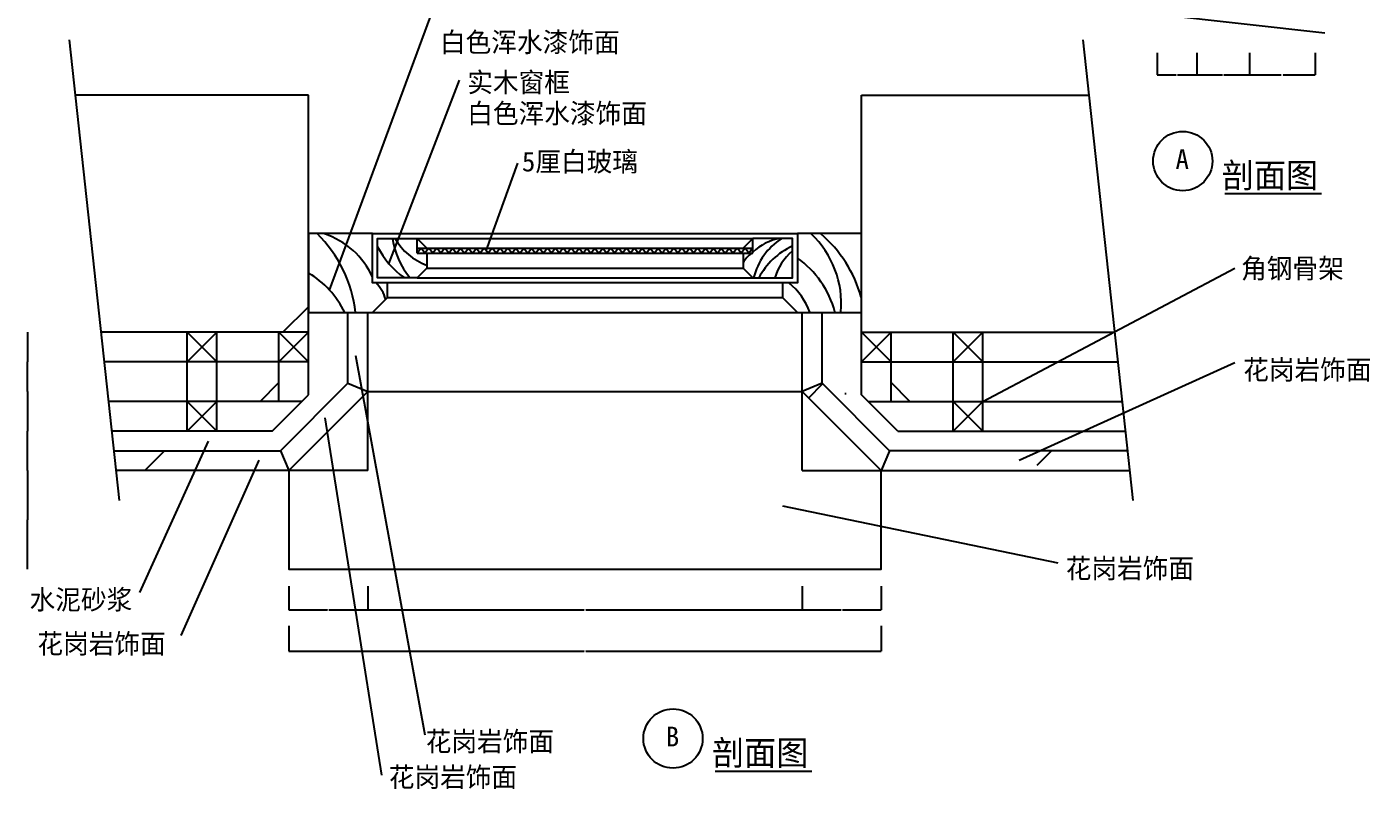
# Model space of a CAD drawing. Header units: metres. Extents: x 154 to 2551, y 70 to 3521.
# Drawn here: x 375 to 2414, y 70 to 1227 of the extents above; entities that cross this region are included whole.
import ezdxf

# ---------------------------------------------------------------- set-up
doc = ezdxf.new("R2010")
doc.units = ezdxf.units.M
for name, color, linetype in [('2', 2, 'Continuous'), ('3', 3, 'Continuous'), ('4', 4, 'Continuous'), ('7', 7, 'Continuous'), ('BH', 3, 'Continuous'), ('DIM', 3, 'Continuous'), ('TEXT', 3, 'Continuous')]:
    doc.layers.add(name, color=color, linetype=linetype)
doc.dimstyles.get("Standard").update_dxf_attribs({"dimtxt": 2.5, "dimasz": 2.5, "dimexe": 1.25, "dimexo": 0.625, "dimtad": 1, "dimcen": 2.5, "dimazin": 3, "dimtfac": 1, "dimtmove": 0, "dimatfit": 3})

# ---------------------------------------------------------------- blocks, each defined once
blk = doc.blocks.new('BH2')
at = {"layer": 'BH'}
blk.add_lwpolyline([(0, 32), (5, 28), (0, 24), (5, 20), (0, 16), (5, 12), (0, 8), (5, 4), (0, 0)], dxfattribs=at)
blk = doc.blocks.new('*D1')
for p, q in [((1552.15, 378.13), (1552.15, 342.02)), ((1672.15, 378.13), (1672.15, 342.02)), ((1552.4, 342.02), (1611.15, 342.02)), ((1613.15, 342.02), (1671.9, 342.02))]:
    blk.add_line(p, q)
at = {"layer": 'Defpoints'}
for p in [(1552.15, 378.13), (1672.15, 378.13), (1552.15, 342.02)]:
    blk.add_point(p, dxfattribs=at)
at = {"layer": 'DIM', "insert": (1612.15, 342.02), "char_height": 1, "attachment_point": 5}
blk.add_mtext('80', dxfattribs=at)
blk = doc.blocks.new('*D2')
for p, q in [((772.15, 378.13), (772.15, 342.02)), ((892.15, 378.13), (892.15, 342.02)), ((772.4, 342.02), (831.15, 342.02)), ((833.15, 342.02), (891.9, 342.02))]:
    blk.add_line(p, q)
at = {"layer": 'Defpoints'}
for p in [(772.15, 378.13), (892.15, 378.13), (772.15, 342.02)]:
    blk.add_point(p, dxfattribs=at)
at = {"layer": 'DIM', "insert": (832.15, 342.02), "char_height": 1, "attachment_point": 5}
blk.add_mtext('80', dxfattribs=at)
blk = doc.blocks.new('*D3')
for p, q in [((892.15, 378.13), (892.15, 342.02)), ((1552.15, 378.13), (1552.15, 342.02)), ((892.4, 342.02), (1220.65, 342.02)), ((1223.65, 342.02), (1551.9, 342.02))]:
    blk.add_line(p, q)
at = {"layer": 'Defpoints'}
for p in [(892.15, 378.13), (1552.15, 378.13), (892.15, 342.02)]:
    blk.add_point(p, dxfattribs=at)
at = {"layer": 'DIM', "insert": (1222.15, 342.02), "char_height": 1, "attachment_point": 5}
blk.add_mtext('440', dxfattribs=at)
blk = doc.blocks.new('*D4')
for p, q in [((772.15, 317.55), (772.15, 279.35)), ((1672.15, 317.55), (1672.15, 279.35)), ((772.4, 279.35), (1220.65, 279.35)), ((1223.65, 279.35), (1671.9, 279.35))]:
    blk.add_line(p, q)
at = {"layer": 'Defpoints'}
for p in [(772.15, 317.55), (1672.15, 317.55), (772.15, 279.35)]:
    blk.add_point(p, dxfattribs=at)
at = {"layer": 'DIM', "insert": (1222.15, 279.35), "char_height": 1, "attachment_point": 5}
blk.add_mtext('600', dxfattribs=at)
blk = doc.blocks.new('*D9')
for p, q in [((375.71, 763.49), (375.71, 718.49)), ((375.46, 718.49), (375.21, 718.49)), ((375.71, 673.49), (375.71, 718.49)), ((375.71, 718.49), (375.71, 718.49)), ((375.96, 718.49), (376.21, 718.49))]:
    blk.add_line(p, q)
at = {"layer": 'Defpoints'}
for p in [(375.71, 763.49), (375.71, 718.49), (375.71, 673.49)]:
    blk.add_point(p, dxfattribs=at)
at = {"layer": 'DIM', "insert": (375.71, 719.615), "char_height": 1, "attachment_point": 5}
blk.add_mtext('60', dxfattribs=at)
blk = doc.blocks.new('*D10')
for p, q in [((375.71, 673.49), (375.71, 613.49)), ((375.46, 613.49), (375.21, 613.49)), ((375.71, 553.49), (375.71, 613.49)), ((375.71, 613.49), (375.71, 613.49)), ((375.96, 613.49), (376.21, 613.49))]:
    blk.add_line(p, q)
at = {"layer": 'Defpoints'}
for p in [(375.71, 673.49), (375.71, 613.49), (375.71, 553.49)]:
    blk.add_point(p, dxfattribs=at)
at = {"layer": 'DIM', "insert": (375.71, 614.615), "char_height": 1, "attachment_point": 5}
blk.add_mtext('80', dxfattribs=at)
blk = doc.blocks.new('*D11')
for p, q in [((375.71, 553.49), (375.71, 478.49)), ((375.46, 478.49), (375.21, 478.49)), ((375.71, 403.49), (375.71, 478.49)), ((375.71, 478.49), (375.71, 478.49)), ((375.96, 478.49), (376.21, 478.49))]:
    blk.add_line(p, q)
at = {"layer": 'Defpoints'}
for p in [(375.71, 553.49), (375.71, 478.49), (375.71, 403.49)]:
    blk.add_point(p, dxfattribs=at)
at = {"layer": 'DIM', "insert": (375.71, 479.615), "char_height": 1, "attachment_point": 5}
blk.add_mtext('100', dxfattribs=at)
blk = doc.blocks.new('*D25')
for p, q in [((2091.04, 1187.64), (2091.04, 1154.11)), ((2151.04, 1187.64), (2151.04, 1154.11)), ((2091.29, 1154.11), (2120.04, 1154.11)), ((2122.04, 1154.11), (2150.79, 1154.11))]:
    blk.add_line(p, q)
at = {"layer": 'Defpoints'}
for p in [(2091.04, 1187.64), (2151.04, 1187.64), (2091.04, 1154.11)]:
    blk.add_point(p, dxfattribs=at)
at = {"layer": 'DIM', "insert": (2121.04, 1154.11), "char_height": 1, "attachment_point": 5}
blk.add_mtext('60', dxfattribs=at)
blk = doc.blocks.new('*D26')
for p, q in [((2151.04, 1187.64), (2151.04, 1154.11)), ((2231.04, 1187.64), (2231.04, 1154.11)), ((2151.29, 1154.11), (2190.04, 1154.11)), ((2192.04, 1154.11), (2230.79, 1154.11))]:
    blk.add_line(p, q)
at = {"layer": 'Defpoints'}
for p in [(2151.04, 1187.64), (2231.04, 1187.64), (2151.04, 1154.11)]:
    blk.add_point(p, dxfattribs=at)
at = {"layer": 'DIM', "insert": (2191.04, 1154.11), "char_height": 1, "attachment_point": 5}
blk.add_mtext('80', dxfattribs=at)
blk = doc.blocks.new('*D27')
for p, q in [((2231.04, 1187.64), (2231.04, 1154.11)), ((2331.04, 1187.64), (2331.04, 1154.11)), ((2231.29, 1154.11), (2279.54, 1154.11)), ((2282.54, 1154.11), (2330.79, 1154.11))]:
    blk.add_line(p, q)
at = {"layer": 'Defpoints'}
for p in [(2231.04, 1187.64), (2331.04, 1187.64), (2231.04, 1154.11)]:
    blk.add_point(p, dxfattribs=at)
at = {"layer": 'DIM', "insert": (2281.04, 1154.11), "char_height": 1, "attachment_point": 5}
blk.add_mtext('100', dxfattribs=at)

msp = doc.modelspace()

# ---------------------------------------------------------------- hatches: boundary and pattern name
at = {"layer": 'BH'}
h = msp.add_hatch(dxfattribs=at)
h.set_pattern_fill('ANSI31', scale=500)
h.paths.add_polyline_path([(1642.15, 1123.49), (1642.15, 763.49), (2026.27, 763.49), (1987.35, 1123.49)])
h.paths.add_polyline_path([(486.97, 763.49), (802.15, 763.49), (802.15, 1123.49), (448.05, 1123.49)])
h = msp.add_hatch(dxfattribs=at)
h.set_pattern_fill('AR-CONC', scale=5)
h.paths.add_polyline_path([(802.15, 668.35), (747.3, 613.49), (503.19, 613.49), (506.43, 583.49), (759.73, 583.49), (862.15, 685.92), (862.15, 793.49), (802.15, 793.49), (802.15, 763.49)])
h = msp.add_hatch(dxfattribs=at)
h.set_pattern_fill('ANSI33', scale=100)
h.paths.add_polyline_path([(892.15, 793.49), (862.15, 793.49), (862.15, 685.92), (892.15, 673.49)])
h.paths.add_polyline_path([(892.15, 673.49), (862.15, 685.92), (759.73, 583.49), (772.15, 553.49)])
h.paths.add_polyline_path([(772.15, 553.49), (759.73, 583.49), (506.43, 583.49), (509.67, 553.49)])
h = msp.add_hatch(dxfattribs=at)
h.set_pattern_fill('ANSI33', scale=100)
h.paths.add_polyline_path([(1552.15, 673.49), (1582.15, 685.92), (1582.15, 793.49), (1552.15, 793.49)])
h.paths.add_polyline_path([(1672.15, 553.49), (1684.58, 583.49), (1582.15, 685.92), (1552.15, 673.49)])
h.paths.add_polyline_path([(2048.97, 553.49), (2045.73, 583.49), (1684.58, 583.49), (1672.15, 553.49)])
h = msp.add_hatch(dxfattribs=at)
h.set_pattern_fill('AR-CONC', scale=5)
h.paths.add_polyline_path([(1642.15, 763.49), (1642.15, 793.49), (1582.15, 793.49), (1582.15, 685.92), (1684.58, 583.49), (2045.73, 583.49), (2042.48, 613.49), (1697.01, 613.49), (1642.15, 668.35)])

# ---------------------------------------------------------------- linework, layer by layer
at = {"layer": '2'}
for p, q in [((802.15, 1123.49), (448.05, 1123.49)), ((802.15, 763.49), (802.15, 1123.49)), ((1642.15, 763.49), (1642.15, 1123.49)), ((1642.15, 1123.49), (1987.35, 1123.49)), ((802.15, 763.49), (486.97, 763.49)), ((1642.15, 763.49), (2026.27, 763.49))]:
    msp.add_line(p, q, dxfattribs=at)
at = {"layer": '3'}
for p, q in [((982.15, 860.99), (1462.15, 860.99)), ((922.15, 815.99), (1522.15, 815.99)), ((618.15, 763.49), (663.15, 718.49)), ((618.15, 718.49), (663.15, 763.49)), ((757.15, 718.49), (802.15, 763.49)), ((757.15, 763.49), (802.15, 718.49)), ((1687.15, 763.49), (1642.15, 718.49)), ((1687.15, 718.49), (1642.15, 763.49)), ((1826.16, 718.49), (1781.16, 763.49)), ((1826.16, 763.49), (1781.16, 718.49)), ((663.15, 658.49), (618.15, 613.49)), ((618.15, 658.49), (663.15, 613.49)), ((1826.16, 658.49), (1781.16, 613.49)), ((1781.16, 658.49), (1826.16, 613.49))]:
    msp.add_line(p, q, dxfattribs=at)
at = {"layer": '4'}
for p, q in [((899.65, 913.49), (1544.65, 913.49)), ((967.15, 905.99), (1477.15, 905.99)), ((967.15, 890.99), (967.15, 905.99)), ((1477.15, 890.99), (1477.15, 905.99)), ((967.15, 845.99), (1477.15, 845.99)), ((892.15, 553.49), (892.15, 793.49)), ((899.65, 793.49), (1544.65, 793.49)), ((1552.15, 553.49), (1552.15, 793.49)), ((802.15, 668.35), (802.15, 763.49)), ((1642.15, 668.35), (1642.15, 763.49)), ((892.15, 673.49), (772.15, 553.49)), ((862.15, 685.92), (892.15, 673.49)), ((892.15, 673.49), (1552.15, 673.49)), ((1582.15, 685.92), (1552.15, 673.49)), ((1552.15, 673.49), (1672.15, 553.49)), ((747.3, 613.49), (802.15, 668.35)), ((1697.01, 613.49), (1642.15, 668.35)), ((747.3, 613.49), (503.19, 613.49)), ((1697.01, 613.49), (2042.48, 613.49)), ((759.73, 583.49), (772.15, 553.49)), ((1684.58, 583.49), (1672.15, 553.49)), ((892.15, 553.49), (509.67, 553.49)), ((1552.15, 553.49), (2048.97, 553.49))]:
    msp.add_line(p, q, dxfattribs=at)
for points in [[(899.65, 793.49), (922.15, 815.99), (922.15, 838.49), (899.65, 838.49), (899.65, 913.49), (802.15, 913.49), (802.15, 793.49)], [(1642.15, 913.49), (1544.65, 913.49), (1544.65, 838.49), (1522.15, 838.49), (1522.15, 815.99), (1544.65, 793.49), (1642.15, 793.49)]]:
    msp.add_lwpolyline(points, close=True, dxfattribs=at)
for points in [[(982.15, 883.49), (982.15, 860.99), (967.15, 845.99), (907.15, 845.99), (907.15, 905.99), (967.15, 905.99), (982.15, 890.99)], [(1462.15, 883.49), (1462.15, 860.99), (1477.15, 845.99), (1537.15, 845.99), (1537.15, 905.99), (1477.15, 905.99), (1462.15, 890.99)], [(506.43, 583.49), (759.73, 583.49), (862.15, 685.92), (862.15, 793.49)], [(2045.73, 583.49), (1684.58, 583.49), (1582.15, 685.92), (1582.15, 793.49)], [(772.15, 553.49), (772.15, 403.49), (1672.15, 403.49), (1672.15, 553.49)]]:
    msp.add_lwpolyline(points, dxfattribs=at)
at = {"layer": '7'}
for p, q in [((967.15, 890.99), (1477.15, 890.99)), ((967.15, 883.49), (967.15, 890.99)), ((967.15, 883.49), (1477.15, 883.49)), ((1477.15, 883.49), (1477.15, 890.99)), ((1522.15, 838.49), (922.15, 838.49)), ((618.15, 613.49), (618.15, 763.49)), ((663.15, 613.49), (663.15, 763.49)), ((757.15, 658.49), (757.15, 763.49)), ((1687.15, 658.49), (1687.15, 763.49)), ((1781.16, 613.49), (1781.16, 763.49)), ((1826.16, 613.49), (1826.16, 763.49)), ((802.15, 718.49), (491.84, 718.49)), ((1642.15, 718.49), (2031.13, 718.49)), ((728.66, 658.49), (757.15, 686.99)), ((1715.65, 658.49), (1687.15, 686.99)), ((792.3, 658.49), (498.32, 658.49)), ((1652.01, 658.49), (2037.62, 658.49))]:
    msp.add_line(p, q, dxfattribs=at)
at = {"layer": 'BH'}
msp.add_lwpolyline([(1477.15, 890.99), (1477.15, 890.99), (1471.15, 883.49), (1465.15, 890.99), (1459.15, 883.49), (1453.15, 890.99), (1447.15, 883.49)], dxfattribs=at)
for centre, radius, start, end in [((673.26, 770.03), 201.78, 6.68, 45.26), ((788.11, 796.65), 122.31, 24.33, 71.78), ((1055.25, 926.25), 127.38, 189.39, 218.75), ((1011.28, 949.03), 88.64, 209.05, 250.51), ((1532.21, 828.08), 79.21, 100.37, 134.02), ((1572.87, 823.5), 97.27, 122.28, 166.56), ((1464.96, 806.55), 146.41, 355.17, 46.56), ((1449.62, 761.77), 199.84, 15.99, 49.12), ((1019.07, 948.89), 124.92, 206.38, 235.03), ((1499.07, 849.33), 41.52, 124.54, 152.15), ((1581.71, 796.07), 107.75, 114.54, 152.41), ((1588.59, 823.98), 81.1, 129.66, 164.37), ((1462.57, 757.91), 143.81, 14.63, 55.2), ((730.05, 731.75), 141.49, 25.87, 59.36), ((858.95, 794.91), 63.36, 16.93, 43.62), ((1468.29, 759.79), 101.07, 19.66, 50.8)]:
    msp.add_arc(centre, radius, start, end, dxfattribs=at)
at = {"layer": 'DIM'}
for p, q in [((1779.69, 1281.49), (2345.42, 1217.96)), ((439, 1207.24), (514.59, 508.02)), ((1978.29, 1207.24), (2053.89, 508.02))]:
    msp.add_line(p, q, dxfattribs=at)
at = {"layer": 'TEXT'}
for p, q in [((2193.77, 973.9), (2340.71, 973.9)), ((1419.69, 97.15), (1566.62, 97.15))]:
    msp.add_line(p, q, dxfattribs=at)
for centre in [(2129.88, 1023.4), (1355.8, 146.65)]:
    msp.add_circle(centre, 45, dxfattribs=at)

# ---------------------------------------------------------------- block references
at = {"layer": '3', "yscale": 1.5, "zscale": 1.5}
for p, xscale, rotation in [((967.15, 883.49), -1.5, 270), ((1063.15, 883.49), 1.5, 90), ((1063.15, 883.49), -1.5, 270), ((1159.15, 883.49), 1.5, 90), ((1159.15, 883.49), -1.5, 270), ((1255.15, 883.49), 1.5, 90), ((1255.15, 883.49), -1.5, 270), ((1351.15, 883.49), 1.5, 90), ((1351.15, 883.49), -1.5, 270), ((1447.15, 883.49), 1.5, 90)]:
    msp.add_blockref('BH2', p, dxfattribs=dict(at, xscale=xscale, rotation=rotation))

# ---------------------------------------------------------------- texts
at = {"layer": 'TEXT'}
for s, height, p in [('白色浑水漆饰面', 30, (1001.84, 1188.91)), ('实木窗框', 30, (1043.25, 1127.93)), ('白色浑水漆饰面', 30, (1043.25, 1080.75)), ('5厘白玻璃', 30, (1126.3, 1007.62)), ('A', 30, (2118.91, 1011.34)), ('剖面图', 37.5, (2189.17, 982.87)), ('角钢骨架', 30, (2218.5, 845.38)), ('花岗岩饰面', 30, (2221.61, 691.55)), ('花岗岩饰面', 30, (1952.15, 389.94)), ('水泥砂浆', 30, (378.68, 342.53)), ('花岗岩饰面', 30, (390.54, 275.68)), ('B', 30, (1344.82, 134.58)), ('花岗岩饰面', 30, (980.2, 127.25)), ('剖面图', 37.5, (1415.09, 106.11)), ('花岗岩饰面', 30, (924.13, 73.12))]:
    msp.add_text(s, height=height, dxfattribs=at).set_placement(p)

# ---------------------------------------------------------------- dimensions: what is measured, and where the dimension line sits
at = {"layer": 'DIM'}
for base, p1, p2, picture, middle in [((2091.04, 1154.11), (2091.04, 1187.64), (2151.04, 1187.64), '*D25', (2121.04, 1154.11)), ((2151.04, 1154.11), (2151.04, 1187.64), (2231.04, 1187.64), '*D26', (2191.04, 1154.11)), ((2231.04, 1154.11), (2231.04, 1187.64), (2331.04, 1187.64), '*D27', (2281.04, 1154.11))]:
    dim = msp.add_linear_dim(base=base, p1=p1, p2=p2, dimstyle='Standard', dxfattribs=at)
    dim.commit()
    dim.dimension.update_dxf_attribs({"geometry": picture, "text_midpoint": middle})
for base, p1, p2, text, picture, middle in [((375.71, 718.49), (375.71, 763.49), (375.71, 673.49), '60', '*D9', (375.71, 719.615)), ((375.71, 613.49), (375.71, 673.49), (375.71, 553.49), '80', '*D10', (375.71, 614.615)), ((375.71, 478.49), (375.71, 553.49), (375.71, 403.49), '100', '*D11', (375.71, 479.615)), ((772.15, 342.02), (772.15, 378.13), (892.15, 378.13), '80', '*D2', (832.15, 342.02)), ((892.15, 342.02), (892.15, 378.13), (1552.15, 378.13), '440', '*D3', (1222.15, 342.02)), ((1552.15, 342.02), (1552.15, 378.13), (1672.15, 378.13), '80', '*D1', (1612.15, 342.02)), ((772.15, 279.35), (772.15, 317.55), (1672.15, 317.55), '600', '*D4', (1222.15, 279.35))]:
    dim = msp.add_linear_dim(base=base, p1=p1, p2=p2, text=text, dimstyle='Standard', dxfattribs=at)
    dim.commit()
    dim.dimension.update_dxf_attribs({"geometry": picture, "text_midpoint": middle})

# ---------------------------------------------------------------- leaders
for points in [[(834.17, 827.56), (991.46, 1253.74)], [(924.37, 867.42), (1031.55, 1146.41)], [(1072.15, 887.24), (1120.4, 1020.09)], [(1826.16, 658.49), (2208.99, 860.96)], [(873.63, 728.36), (978.72, 152.21)], [(1881.26, 569.26), (2208.99, 717.71)], [(827.11, 633.46), (913.03, 91.09)], [(650.11, 598.33), (545.59, 368.52)], [(726.96, 569.26), (608.3, 302.86)], [(1522.13, 499.84), (1940.22, 413.28)]]:
    msp.add_leader(points, dimstyle='Standard', dxfattribs=at)

doc.saveas('drawing.dxf')
